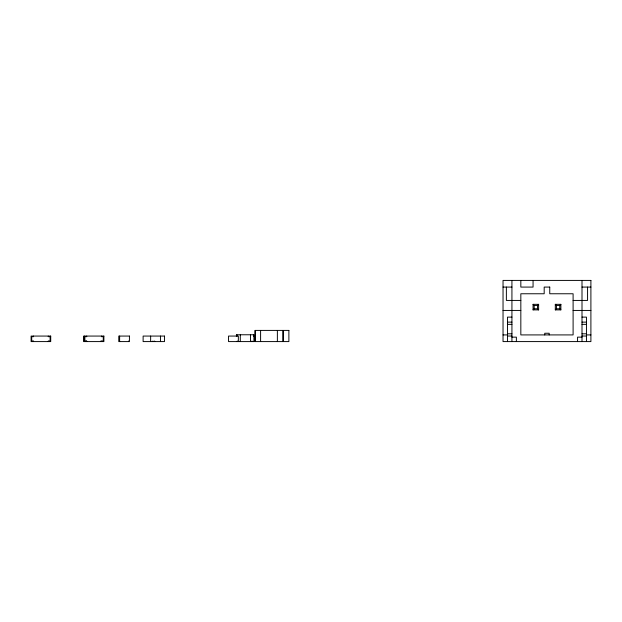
<?xml version="1.0" encoding="UTF-8"?>
<svg xmlns="http://www.w3.org/2000/svg" width="622" height="622" viewBox="0 0 622 622"><rect width="100%" height="100%" fill="white"/><g stroke="black" fill="none" stroke-linecap="round" stroke-linejoin="round"><path stroke-width="0.93" d="M533.062 309.888L534.174 308.776L534.174 305.441L533.062 304.329L538.621 304.329L538.621 309.888L533.062 309.888L533.062 304.329M534.174 305.441L537.509 305.441L538.621 304.329M555.306 309.888L556.418 308.776L559.753 308.776L560.873 309.888L555.306 309.888L555.306 304.329L560.873 304.329L560.873 309.888M559.753 308.776L559.753 305.441L560.873 304.329M503.035 287.084L511.929 287.084M582.005 287.084L590.9 287.084M520.832 300.434L506.37 300.434L506.37 287.084M573.103 300.434L587.565 300.434L587.565 287.084M555.306 304.329L556.418 305.441L559.753 305.441M534.174 308.776L537.509 308.776L538.621 309.888M503.035 310.44L520.832 310.44M573.103 310.44L590.9 310.44M511.929 317.119L507.482 317.119L507.482 341.587M582.005 317.119L586.453 317.119L586.453 341.587M507.482 322.126L511.929 322.126M582.005 322.126L586.453 322.126M507.482 324.35L511.929 324.35M582.005 324.35L586.453 324.35M507.482 333.804L511.929 333.804M582.005 333.804L586.453 333.804M503.035 334.916L507.482 334.916M586.453 334.916L590.9 334.916M507.482 336.028L511.929 336.028M582.005 336.028L586.453 336.028M511.929 337.14L516.377 337.14L516.377 341.587M582.005 337.14L577.55 337.14L577.55 341.587M582.005 280.413L582.005 341.587M556.418 305.441L556.418 308.776M549.187 334.916L549.187 333.244L544.74 333.244L544.74 334.916M537.509 305.441L537.509 308.776M533.062 280.413L533.062 287.084L520.832 287.084L520.832 280.413M511.929 280.413L511.929 341.587M283.228 330.406L283.228 341.587M282.971 330.406L282.971 341.587M277.373 330.406L277.373 341.587M260.602 330.406L260.602 341.587M255.269 330.406L255.269 341.587M254.445 336.067L254.445 341.587L228.538 341.587L228.538 336.067L238.343 336.067L238.343 341.587M253.939 341.587L253.939 334.768L236.43 334.768L236.43 336.471M253.481 334.768L253.481 336.471M251.996 340.973L251.996 341.587M250.526 334.768L250.526 341.587M240.294 334.768L240.294 341.587M237.277 340.973L237.277 341.587M236.881 334.768L236.881 336.471M160.453 336.067L160.453 341.587M154.676 340.973L154.676 341.587M152.934 340.973L152.934 341.587M150.641 336.067L150.641 341.587M128.583 340.973L128.583 341.587M119.626 336.067L119.626 341.587M101.425 336.067L101.425 336.681L103.268 336.681L103.268 340.973L101.425 340.973L101.425 341.587M100.857 340.973L100.857 341.587M86.715 336.067L86.715 336.681L84.872 336.681L84.872 340.973L86.715 340.973L86.715 341.587M86.147 340.973L86.147 341.587M84.258 336.067L84.258 341.587M48.267 336.067L48.267 336.681L50.102 336.681L50.102 340.973L48.267 340.973L48.267 341.587M33.549 336.067L33.549 336.681L31.714 336.681L31.714 340.973L33.549 340.973L33.549 341.587M590.9 280.413L503.035 280.413L503.035 341.587L590.9 341.587L590.9 280.413M549.747 287.084L544.188 287.084L544.188 293.763L520.832 293.763L520.832 334.916L573.103 334.916L573.103 293.763L549.747 293.763L549.747 287.084M288.88 330.406L255.012 330.406L255.012 341.587L288.88 341.587L288.88 330.406M50.716 336.067L31.1 336.067L31.1 341.587L50.716 341.587L50.716 336.067M103.882 336.067L83.69 336.067L83.69 341.587L103.882 341.587L103.882 336.067M129.43 336.067L118.779 336.067L118.779 341.587L129.43 341.587L129.43 336.067M164.488 336.067L143.122 336.067L143.122 341.587L164.488 341.587L164.488 336.067"/></g></svg>
